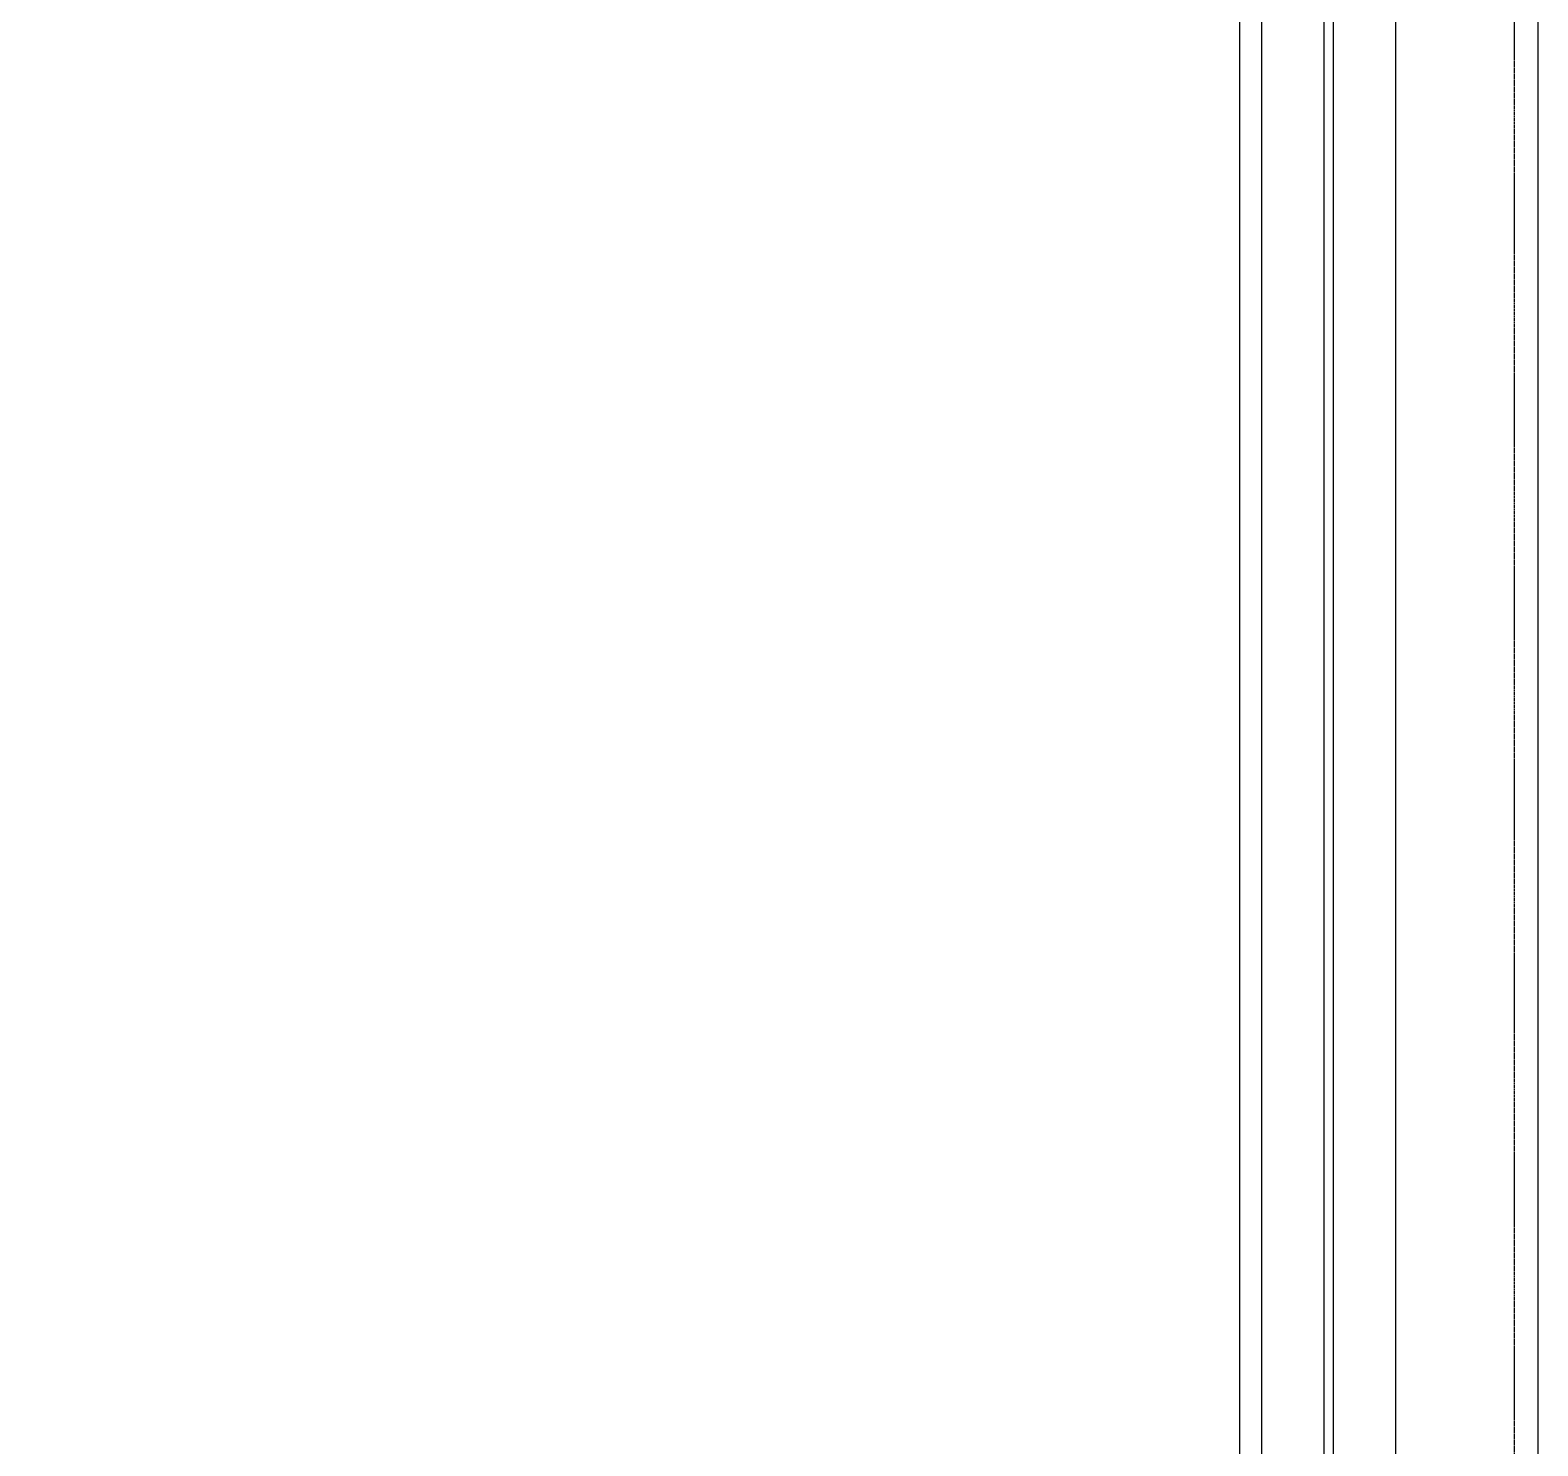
# Model space of a CAD drawing. Header units: millimetres. Extents: x 0 to 126150, y 0 to 89100.
# Drawn here: x 74910 to 79744, y 22795 to 27334 of the extents above; entities that cross this region are included whole.
import ezdxf

# ---------------------------------------------------------------- set-up
doc = ezdxf.new("R2010")
doc.units = ezdxf.units.MM
doc.header["$LTSCALE"] = 0.2
doc.linetypes.add('CENTER', pattern=[50.8, 31.75, -6.35, 6.35, -6.35])
doc.layers.add('A_建築', color=8, linetype='Continuous')
doc.layers.add('A_通芯', color=8, linetype='CENTER', plot=False)

msp = doc.modelspace()

# ---------------------------------------------------------------- linework, layer by layer
at = {"layer": 'A_建築', "lineweight": -3}
for points in [[(79743.54, 44564.81), (79743.54, 17384.81), (31903.54, 17384.81), (31903.54, 22356.25), (35858.54, 22356.25), (35858.54, 17334.81)], [(78788.55, 17334.81), (78788.55, 44264.81)], [(78858.54, 17334.81), (78858.54, 44264.81)], [(79058.55, 17334.81), (79058.55, 44264.81)], [(79088.54, 17334.81), (79088.54, 44264.81)], [(79288.54, 17334.81), (79288.54, 44264.81)]]:
    msp.add_lwpolyline(points, dxfattribs=at)
at = {"layer": 'A_通芯'}
msp.add_line((79668.56, 8094.61), (79668.56, 50084.85), dxfattribs=at)

doc.saveas('drawing.dxf')
